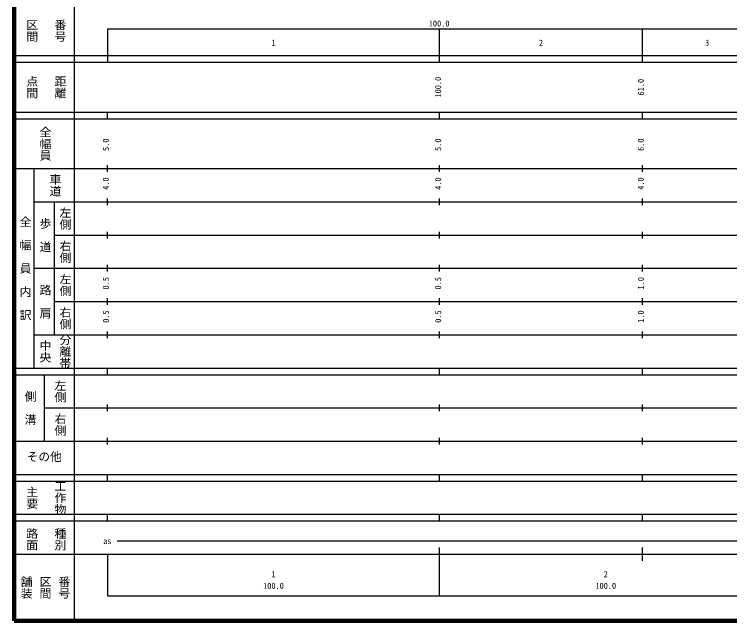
# Model space of a CAD drawing. Units: millimetres on the paper, enlarged 1000 times. Extents: x 40000 to 680000, y 20000 to 380000.
# Drawn here: x 40000 to 255284, y 20000 to 202409 of the extents above; entities that cross this region are included whole.
import ezdxf
from ezdxf.enums import TextEntityAlignment as Align

# ---------------------------------------------------------------- set-up
doc = ezdxf.new("R2010")
doc.units = ezdxf.units.MM
doc.header["$LTSCALE"] = 1000
doc.layers.add('M-TTL', color=2, linetype='Continuous', lineweight=140)
doc.layers.add('M-TTL-BAND', color=7, linetype='Continuous', lineweight=25)
doc.styles.add('@ＭＳ ゴシック', font='')
doc.styles.add('ＭＳ ゴシック', font='')
doc.styles.get('@ＭＳ ゴシック').set_extended_font_data('@MS Gothic')
doc.styles.get('ＭＳ ゴシック').set_extended_font_data('MS Gothic')

msp = doc.modelspace()

# ---------------------------------------------------------------- linework, layer by layer
at = {"layer": 'M-TTL'}
for p, q in [((40000, 380000), (40000, 20000)), ((40000, 20000), (680000, 20000))]:
    msp.add_line(p, q, dxfattribs=at)
at = {"layer": 'M-TTL-BAND'}
for p, q in [((58000, 370000), (58000, 20000)), ((68000, 198000), (579000, 198000)), ((68000, 198000), (68000, 188000)), ((168000, 188000), (168000, 198000)), ((229000, 188000), (229000, 198000)), ((40000, 190000), (579000, 190000)), ((40000, 188000), (579000, 188000)), ((40000, 173000), (579000, 173000)), ((68000, 171000), (68000, 173000)), ((168000, 171000), (168000, 173000)), ((229000, 171000), (229000, 173000)), ((40000, 171000), (579000, 171000)), ((40000, 156000), (579000, 156000)), ((46000, 96000), (46000, 156000)), ((68000, 155000), (68000, 157000)), ((168000, 155000), (168000, 157000)), ((229000, 155000), (229000, 157000)), ((68000, 145000), (68000, 147000)), ((168000, 145000), (168000, 147000)), ((229000, 145000), (229000, 147000)), ((46000, 146000), (579000, 146000)), ((52000, 146000), (52000, 106000)), ((52000, 136000), (579000, 136000)), ((68000, 135000), (68000, 137000)), ((168000, 135000), (168000, 137000)), ((229000, 135000), (229000, 137000)), ((46000, 126000), (579000, 126000)), ((68000, 125000), (68000, 127000)), ((168000, 125000), (168000, 127000)), ((229000, 125000), (229000, 127000)), ((68000, 115000), (68000, 117000)), ((168000, 115000), (168000, 117000)), ((229000, 115000), (229000, 117000)), ((52000, 116000), (579000, 116000)), ((46000, 106000), (579000, 106000)), ((68000, 105000), (68000, 107000)), ((168000, 105000), (168000, 107000)), ((229000, 105000), (229000, 107000)), ((40000, 96000), (579000, 96000)), ((68000, 94000), (68000, 96000)), ((168000, 94000), (168000, 96000)), ((229000, 94000), (229000, 96000)), ((40000, 94000), (579000, 94000)), ((49000, 94000), (49000, 74000)), ((49000, 84000), (579000, 84000)), ((68000, 83000), (68000, 85000)), ((168000, 83000), (168000, 85000)), ((229000, 83000), (229000, 85000)), ((40000, 74000), (579000, 74000)), ((68000, 73000), (68000, 75000)), ((168000, 73000), (168000, 75000)), ((229000, 73000), (229000, 75000)), ((40000, 64000), (579000, 64000)), ((68000, 62000), (68000, 64000)), ((168000, 62000), (168000, 64000)), ((229000, 62000), (229000, 64000)), ((40000, 62000), (579000, 62000)), ((40000, 52000), (579000, 52000)), ((68000, 50000), (68000, 52000)), ((168000, 50000), (168000, 52000)), ((229000, 50000), (229000, 52000)), ((40000, 50000), (579000, 50000)), ((71000, 44000), (565834, 44000)), ((168000, 27500), (168000, 42000)), ((229000, 38000), (229000, 42000)), ((40000, 40000), (579000, 40000)), ((68000, 40000), (68000, 27500)), ((68000, 27500), (579000, 27500))]:
    msp.add_line(p, q, dxfattribs=at)

# ---------------------------------------------------------------- texts
for s, height, rotation, style, p in [('区間', 2566, 270, '@ＭＳ ゴシック', (43250, 201000)), ('番号', 2566, 270, '@ＭＳ ゴシック', (51750, 201000)), ('点間', 2566, 270, '@ＭＳ ゴシック', (43250, 184000)), ('距離', 2566, 270, '@ＭＳ ゴシック', (51750, 184000)), ('100.0', 1833, 90, 'ＭＳ ゴシック', (169000, 177375)), ('61.0', 1833, 90, 'ＭＳ ゴシック', (230000, 178000)), ('全幅員', 2566, 270, '@ＭＳ ゴシック', (47250, 168750)), ('5.0', 1833, 90, 'ＭＳ ゴシック', (69000, 161299)), ('5.0', 1833, 90, 'ＭＳ ゴシック', (169000, 161299)), ('6.0', 1833, 90, 'ＭＳ ゴシック', (230000, 161299)), ('車道', 2566, 270, '@ＭＳ ゴシック', (50250, 154500)), ('4.0', 1833, 90, 'ＭＳ ゴシック', (69000, 149625)), ('4.0', 1833, 90, 'ＭＳ ゴシック', (169000, 149625)), ('4.0', 1833, 90, 'ＭＳ ゴシック', (230000, 149625)), ('左側', 2566, 270, '@ＭＳ ゴシック', (53250, 144500)), ('全\u3000幅\u3000員\u3000内\u3000訳', 2566, 270, '@ＭＳ ゴシック', (41250, 141750)), ('歩\u3000道', 2566, 270, '@ＭＳ ゴシック', (47250, 141250)), ('右側', 2566, 270, '@ＭＳ ゴシック', (53250, 134500)), ('左側', 2566, 270, '@ＭＳ ゴシック', (53250, 124500)), ('0.5', 1833, 90, 'ＭＳ ゴシック', (69000, 119625)), ('0.5', 1833, 90, 'ＭＳ ゴシック', (169000, 119625)), ('1.0', 1833, 90, 'ＭＳ ゴシック', (230000, 119625)), ('路\u3000肩', 2566, 270, '@ＭＳ ゴシック', (47250, 121250)), ('右側', 2566, 270, '@ＭＳ ゴシック', (53250, 114500)), ('0.5', 1833, 90, 'ＭＳ ゴシック', (69000, 109625)), ('0.5', 1833, 90, 'ＭＳ ゴシック', (169000, 109625)), ('1.0', 1833, 90, 'ＭＳ ゴシック', (230000, 109625)), ('分離帯', 2566, 270, '@ＭＳ ゴシック', (53250, 106250)), ('中央', 2566, 270, '@ＭＳ ゴシック', (47250, 104500)), ('左側', 2566, 270, '@ＭＳ ゴシック', (51750, 92500)), ('側\u3000溝', 2566, 270, '@ＭＳ ゴシック', (42750, 89250)), ('右側', 2566, 270, '@ＭＳ ゴシック', (51750, 82500)), ('主要', 2566, 270, '@ＭＳ ゴシック', (43250, 60500)), ('工作物', 2566, 270, '@ＭＳ ゴシック', (51750, 62250)), ('路面', 2566, 270, '@ＭＳ ゴシック', (43250, 48000)), ('種別', 2566, 270, '@ＭＳ ゴシック', (51750, 48000)), ('舗装', 2566, 270, '@ＭＳ ゴシック', (41583, 33500)), ('区間', 2566, 270, '@ＭＳ ゴシック', (47250, 33500)), ('番号', 2566, 270, '@ＭＳ ゴシック', (52917, 33500))]:
    msp.add_text(s, height=height, rotation=rotation, dxfattribs=dict(at, style=style)).set_placement(p, align=Align.BOTTOM_LEFT)
at = {"layer": 'M-TTL-BAND', "style": 'ＭＳ ゴシック'}
for s, height, p in [('100.0', 1833, (164719, 198195)), ('1', 1833, (117375, 192405)), ('2', 1833, (197875, 192405)), ('3', 1833, (247875, 192405)), ('その他', 2566, (43750, 67250)), ('as', 1833, (66750, 42500)), ('1', 1833, (117375, 32523)), ('2', 1833, (217375, 32523)), ('100.0', 1833, (114875, 29033)), ('100.0', 1833, (214875, 29033))]:
    msp.add_text(s, height=height, dxfattribs=at).set_placement(p, align=Align.BOTTOM_LEFT)

doc.saveas('drawing.dxf')
